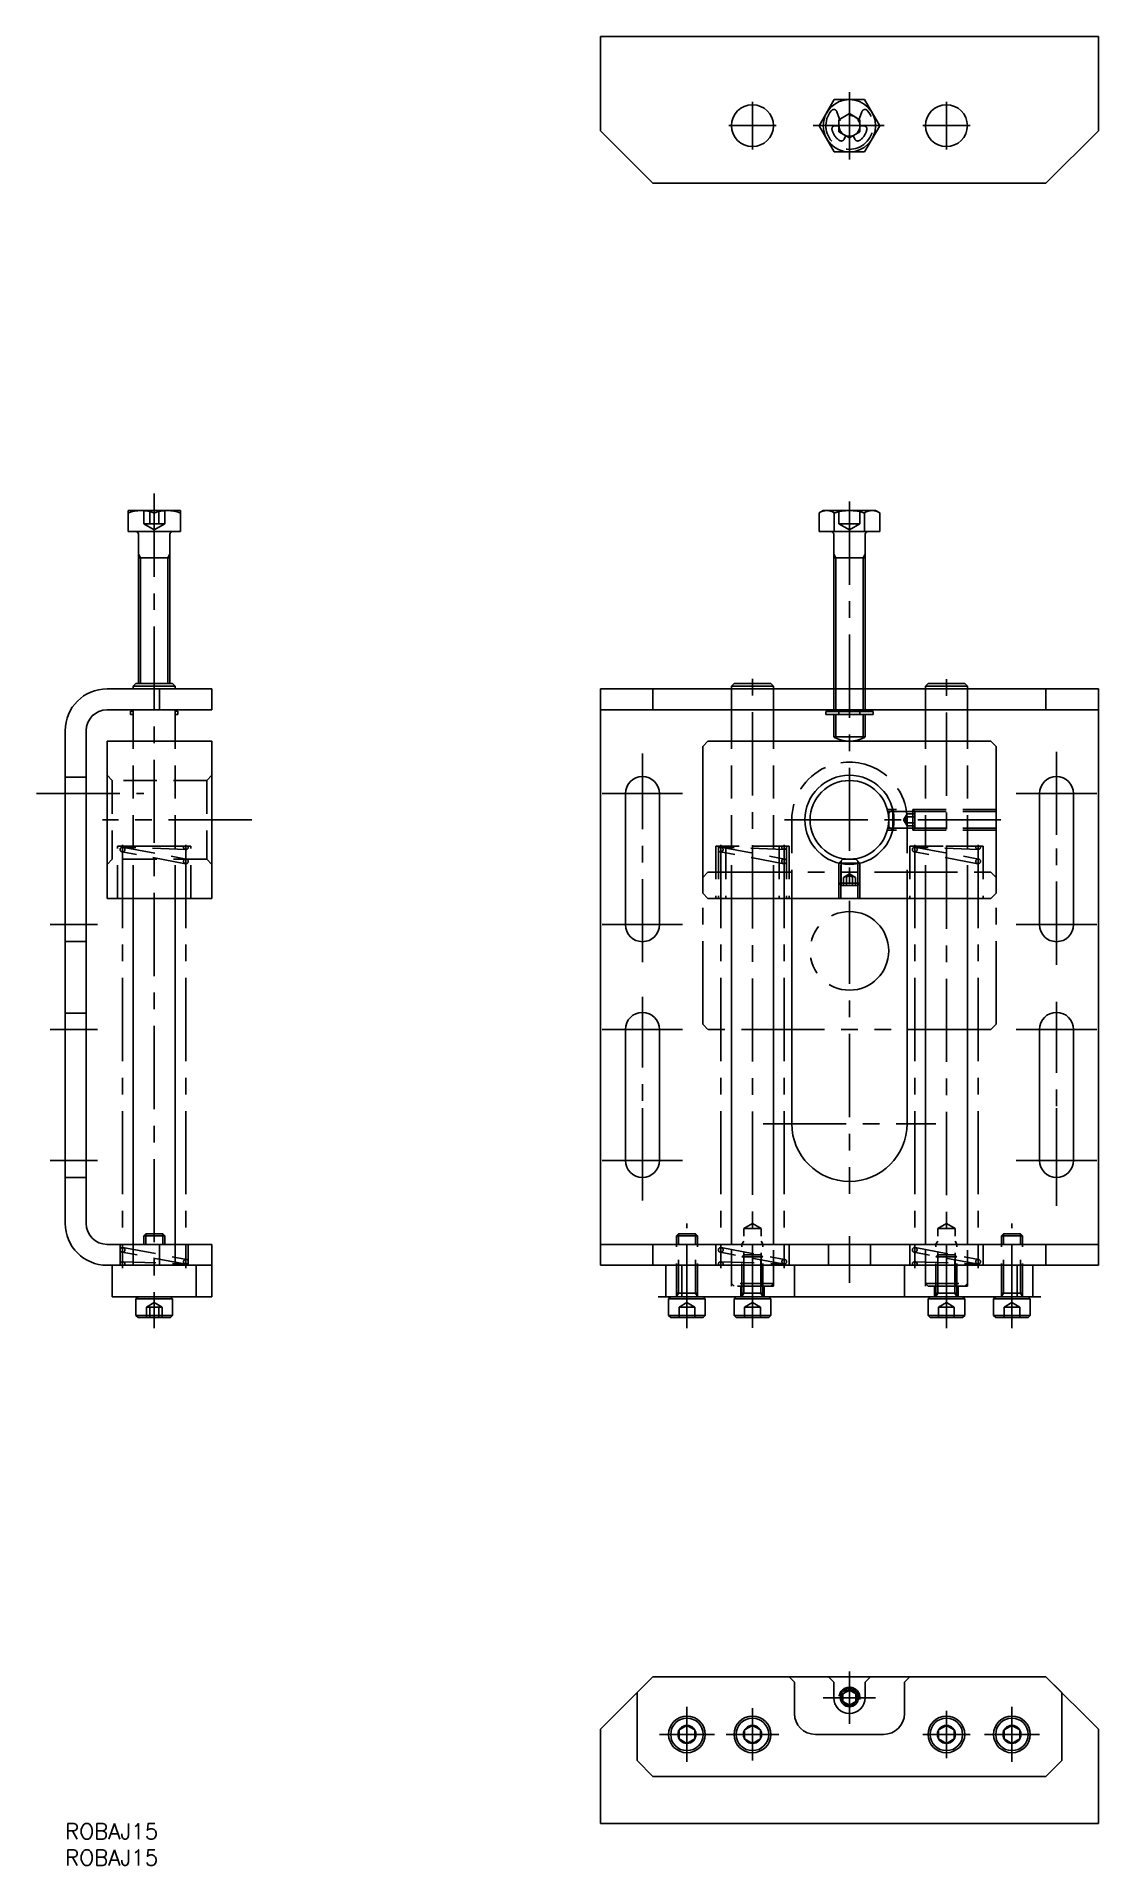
# Model space of a CAD drawing. Extents: x -5 to 197, y -8 to 341.
import ezdxf

# ---------------------------------------------------------------- set-up
doc = ezdxf.new("R2010")
doc.units = 0
doc.header["$LTSCALE"] = 0.5
for name, pattern in [('CENTER', [50.8, 31.75, -6.35, 6.35, -6.35]), ('DASHED', [19.05, 12.7, -6.35]), ('PHANTOM', [63.5, 31.75, -6.35, 6.35, -6.35, 6.35, -6.35])]:
    doc.linetypes.add(name, pattern=pattern)
for name, color, linetype in [('MSM_CENTER', 1, 'CENTER'), ('MSM_CONTINUOUS', 7, 'CONTINUOUS'), ('MSM_DASHED', 4, 'DASHED'), ('MSM_IMAGINARY', 6, 'PHANTOM'), ('MSM_NARROW', 5, 'CONTINUOUS'), ('MSM_PART_NUMBER', 7, 'CONTINUOUS')]:
    doc.layers.add(name, color=color, linetype=linetype)
doc.styles.get("Standard").update_dxf_attribs({"font": 'txt.shx', "height": 3, "bigfont": 'bigfont.shx'})

# ---------------------------------------------------------------- blocks, each defined once
blk = doc.blocks.new('*U4')
at = {"layer": 'MSM_PART_NUMBER'}
blk.add_text('ROBAJ15', height=3, dxfattribs=at).set_placement((0, -3))
blk = doc.blocks.new('*U5')
at = {"layer": 'MSM_PART_NUMBER'}
blk.add_text('ROBAJ15', height=3, dxfattribs=at).set_placement((0, -8))

msp = doc.modelspace()

# ---------------------------------------------------------------- linework, layer by layer
at = {"layer": 'MSM_CENTER'}
for p, q in [((131.13, 328.52), (131.13, 319.48)), ((149.63, 317.56), (149.63, 330.41)), ((168.13, 328.52), (168.13, 319.48)), ((135.65, 324), (126.61, 324)), ((142.73, 324), (156.23, 324)), ((172.65, 324), (163.61, 324)), ((17, 253.8), (17, 94.53)), ((149.63, 252.28), (149.63, 120.13)), ((131.13, 94.59), (131.13, 219.27)), ((168.13, 94.53), (168.13, 219.21)), ((110.13, 164.36), (110.13, 204.2)), ((110.13, 196.53), (110.13, 202.78)), ((189.13, 204.53), (189.13, 188.53)), ((189.13, 196.53), (189.13, 202.78)), ((-5.45, 196.53), (15, 196.53)), ((102.46, 196.53), (117.8, 196.53)), ((110.13, 196.53), (110.13, 190.28)), ((181.46, 196.53), (196.8, 196.53)), ((189.13, 196.53), (189.13, 190.28)), ((35.59, 191.53), (7.1, 191.53)), ((178.53, 191.53), (134.16, 191.53)), ((189.13, 163.86), (189.13, 189.2)), ((-2.85, 171.53), (6.17, 171.53)), ((102.46, 171.53), (117.8, 171.53)), ((181.46, 171.53), (196.8, 171.53)), ((110.13, 151.53), (110.13, 157.78)), ((110.13, 118.86), (110.13, 157.78)), ((189.13, 150.53), (189.13, 156.78)), ((189.13, 117.86), (189.13, 156.78)), ((6.17, 151.53), (-2.85, 151.53)), ((102.46, 151.53), (117.8, 151.53)), ((181.46, 151.53), (196.8, 151.53)), ((110.13, 136.53), (110.13, 130.28)), ((189.13, 136.53), (189.13, 130.28)), ((133.15, 133.53), (166.11, 133.53)), ((6.17, 126.53), (-2.85, 126.53)), ((102.46, 126.53), (117.8, 126.53)), ((181.46, 126.53), (196.8, 126.53)), ((118.63, 94.53), (118.63, 114.53)), ((149.63, 112.06), (149.63, 103.16)), ((180.63, 94.53), (180.63, 114.53)), ((22.5, 100.53), (11.5, 100.53)), ((124.13, 100.53), (113.13, 100.53)), ((136.63, 100.53), (125.63, 100.53)), ((173.63, 100.53), (162.63, 100.53)), ((186.13, 100.53), (175.13, 100.53)), ((149.63, 29), (149.63, 19)), ((118.63, 17), (118.63, 22.25)), ((118.63, 21.52), (118.63, 12.48)), ((131.13, 22), (131.13, 12)), ((131.13, 21.52), (131.13, 12.48)), ((144.63, 24), (154.63, 24)), ((168.13, 21.52), (168.13, 12.48)), ((180.63, 17), (180.63, 22.25)), ((180.63, 21.52), (180.63, 12.48)), ((118.63, 17), (113.38, 17)), ((123.15, 17), (114.11, 17)), ((118.63, 17), (118.63, 11.75)), ((118.63, 17), (123.88, 17)), ((136.13, 17), (126.13, 17)), ((135.65, 17), (126.61, 17)), ((172.65, 17), (163.61, 17)), ((180.63, 17), (175.38, 17)), ((185.15, 17), (176.11, 17)), ((180.63, 17), (180.63, 11.75)), ((180.63, 17), (185.88, 17))]:
    msp.add_line(p, q, dxfattribs=at)
at = {"layer": 'MSM_CENTER', "color": 1, "linetype": 'CENTER'}
for p, q in [((10.94, 186.76), (10.95, 106)), ((23.05, 186.76), (23.05, 106)), ((125.08, 186.76), (125.08, 105.99)), ((137.18, 186.76), (137.18, 105.99)), ((162.08, 186.76), (162.08, 105.99)), ((174.18, 186.76), (174.18, 105.99))]:
    msp.add_line(p, q, dxfattribs=at)
at = {"layer": 'MSM_CONTINUOUS'}
for p, q in [((102.13, 323), (102.13, 341)), ((102.13, 341), (197.13, 341)), ((197.13, 341), (197.13, 323)), ((102.13, 323), (112.13, 313)), ((187.13, 313), (197.13, 323)), ((112.13, 313), (187.13, 313)), ((12, 250.53), (22, 250.53)), ((12, 246.53), (12, 250.53)), ((17, 250.09), (17, 245.78)), ((22, 250.53), (22, 246.53)), ((144.63, 250.53), (143.86, 250.09)), ((143.86, 250.09), (143.86, 246.53)), ((144.63, 250.53), (154.63, 250.53)), ((146.74, 250.09), (146.74, 246.53)), ((152.52, 250.09), (152.52, 246.53)), ((154.63, 250.53), (155.4, 250.09)), ((155.4, 250.09), (155.4, 246.53)), ((12, 246.53), (22, 246.53)), ((13.99, 246.04), (13.99, 217.53)), ((19.99, 246.04), (19.99, 217.53)), ((143.86, 246.53), (155.4, 246.53)), ((146.63, 246.03), (146.63, 216.53)), ((152.63, 246.03), (152.63, 216.53)), ((13.99, 241.53), (19.99, 241.53)), ((146.63, 241.53), (152.63, 241.53)), ((8, 216.53), (28, 216.53)), ((13.5, 217.53), (13, 217.03)), ((13, 216.53), (13, 217.03)), ((21, 217.03), (13, 217.03)), ((20.5, 217.53), (13.5, 217.53)), ((17, 217.53), (17, 217.53)), ((18, 216.53), (18, 212.53)), ((18.75, 217.53), (18.75, 217.53)), ((21, 217.03), (20.5, 217.53)), ((21, 216.53), (21, 217.03)), ((28, 216.53), (28, 212.53)), ((102.13, 216.53), (102.13, 106.53)), ((197.13, 216.53), (102.13, 216.53)), ((112.13, 216.53), (112.13, 212.53)), ((127.63, 217.53), (127.13, 217.03)), ((127.13, 216.53), (127.13, 217.03)), ((135.13, 217.03), (127.13, 217.03)), ((134.63, 217.53), (127.63, 217.53)), ((131.13, 217.53), (131.13, 217.53)), ((132.88, 217.53), (132.88, 217.53)), ((135.13, 217.03), (134.63, 217.53)), ((135.13, 216.53), (135.13, 217.03)), ((164.13, 217.03), (164.63, 217.53)), ((164.13, 216.53), (164.13, 217.03)), ((164.13, 217.03), (172.13, 217.03)), ((164.63, 217.53), (171.63, 217.53)), ((166.38, 217.53), (166.38, 217.53)), ((168.13, 217.53), (168.13, 217.53)), ((171.63, 217.53), (172.13, 217.03)), ((172.13, 216.53), (172.13, 217.03)), ((187.13, 216.53), (187.13, 212.53)), ((197.13, 216.53), (197.13, 106.53)), ((8, 212.53), (28, 212.53)), ((12.49, 212.24), (12.49, 211.64)), ((12.49, 212.24), (13, 212.24)), ((12.49, 211.64), (13, 211.64)), ((13, 206.53), (13, 212.53)), ((21, 206.53), (21, 212.53)), ((21.49, 212.24), (21, 212.24)), ((21.49, 211.64), (21, 211.64)), ((21.49, 212.24), (21.49, 211.64)), ((197.13, 212.53), (102.13, 212.53)), ((127.13, 206.53), (127.13, 212.53)), ((135.13, 206.53), (135.13, 212.53)), ((145.13, 212.23), (145.13, 211.63)), ((145.13, 212.23), (154.13, 212.23)), ((145.13, 211.63), (154.13, 211.63)), ((146.63, 212.53), (146.63, 212.23)), ((146.63, 211.63), (146.63, 207.34)), ((152.63, 212.53), (152.63, 212.23)), ((152.63, 211.63), (152.63, 207.34)), ((154.13, 212.23), (154.13, 211.63)), ((164.13, 206.53), (164.13, 212.53)), ((172.13, 206.53), (172.13, 212.53)), ((0, 114.53), (0, 208.53)), ((4, 114.52), (4, 208.53)), ((8, 206.53), (8, 176.53)), ((28, 206.53), (8, 206.53)), ((28, 176.53), (28, 206.53)), ((121.63, 205.53), (122.63, 206.53)), ((122.63, 206.53), (176.63, 206.53)), ((146.63, 207.34), (152.63, 207.34)), ((177.63, 205.53), (176.63, 206.53)), ((121.63, 177.53), (121.63, 205.53)), ((177.63, 177.53), (177.63, 205.53)), ((106.88, 196.53), (106.88, 171.53)), ((113.38, 196.53), (113.38, 171.53)), ((185.88, 196.53), (185.88, 171.53)), ((192.38, 196.53), (192.38, 171.53)), ((28, 176.53), (8, 176.53)), ((13, 110.52), (13, 176.53)), ((21, 110.52), (21, 176.53)), ((122.63, 176.53), (121.63, 177.53)), ((176.63, 176.53), (122.63, 176.53)), ((127.13, 110.52), (127.13, 176.53)), ((135.13, 110.52), (135.13, 176.53)), ((138.63, 176.53), (138.63, 133.53)), ((160.63, 176.53), (160.63, 133.53)), ((164.13, 110.52), (164.13, 176.53)), ((172.13, 110.52), (172.13, 176.53)), ((177.63, 177.53), (176.63, 176.53)), ((106.88, 151.53), (106.88, 126.53)), ((113.38, 151.53), (113.38, 126.53)), ((185.88, 151.53), (185.88, 126.53)), ((192.38, 151.53), (192.38, 126.53)), ((15, 112.15), (15.38, 112.53)), ((15, 110.52), (15, 112.15)), ((19, 112.15), (15, 112.15)), ((18.62, 112.53), (15.38, 112.53)), ((18.62, 112.53), (19, 112.15)), ((19, 110.52), (19, 112.15)), ((116.63, 112.15), (117.01, 112.53)), ((116.63, 110.52), (116.63, 112.15)), ((120.63, 112.15), (116.63, 112.15)), ((120.25, 112.53), (117.01, 112.53)), ((120.25, 112.53), (120.63, 112.15)), ((120.63, 110.52), (120.63, 112.15)), ((179.01, 112.53), (178.63, 112.15)), ((178.63, 110.52), (178.63, 112.15)), ((178.63, 112.15), (182.63, 112.15)), ((179.01, 112.53), (182.25, 112.53)), ((182.63, 112.15), (182.25, 112.53)), ((182.63, 110.52), (182.63, 112.15)), ((8, 110.52), (28, 110.52)), ((18, 110.52), (18, 106.53)), ((28, 110.52), (28, 106.53)), ((197.13, 110.52), (102.13, 110.52)), ((112.13, 110.52), (112.13, 106.53)), ((145.63, 110.52), (145.63, 106.53)), ((153.63, 110.52), (153.63, 106.53)), ((187.13, 110.52), (187.13, 106.53)), ((8, 106.53), (28, 106.53)), ((9, 106.53), (9, 100.53)), ((25, 106.53), (25, 100.53)), ((28, 106.53), (28, 100.53)), ((197.13, 106.53), (102.13, 106.53)), ((114.63, 106.53), (184.63, 106.53)), ((114.63, 100.53), (114.63, 106.53)), ((117.63, 100.53), (117.63, 106.53)), ((139.13, 106.53), (139.13, 100.53)), ((160.13, 106.53), (160.13, 100.53)), ((181.64, 100.53), (181.64, 106.53)), ((184.64, 100.53), (184.64, 106.53)), ((9, 100.53), (28, 100.53)), ((13.9, 100.53), (13.5, 100.13)), ((13.5, 100.13), (20.5, 100.13)), ((13.5, 96.93), (13.5, 100.13)), ((20.5, 100.13), (20.1, 100.53)), ((20.5, 96.93), (20.5, 100.13)), ((184.64, 100.53), (114.63, 100.53)), ((115.53, 100.53), (115.13, 100.13)), ((115.13, 100.13), (122.13, 100.13)), ((115.13, 96.93), (115.13, 100.13)), ((122.13, 100.13), (121.73, 100.53)), ((122.13, 96.93), (122.13, 100.13)), ((128.03, 100.53), (127.63, 100.13)), ((127.63, 100.13), (134.63, 100.13)), ((127.63, 96.93), (127.63, 100.13)), ((134.63, 100.13), (134.23, 100.53)), ((134.63, 96.93), (134.63, 100.13)), ((165.03, 100.53), (164.63, 100.13)), ((164.63, 100.13), (171.63, 100.13)), ((164.63, 96.93), (164.63, 100.13)), ((171.63, 100.13), (171.23, 100.53)), ((171.63, 96.93), (171.63, 100.13)), ((177.53, 100.53), (177.13, 100.13)), ((177.13, 100.13), (184.13, 100.13)), ((177.13, 96.93), (177.13, 100.13)), ((184.13, 100.13), (183.73, 100.53)), ((184.13, 96.93), (184.13, 100.13)), ((13.5, 96.93), (20.5, 96.93)), ((13.9, 96.53), (13.5, 96.93)), ((13.9, 96.53), (20.1, 96.53)), ((20.5, 96.93), (20.1, 96.53)), ((115.13, 96.93), (122.13, 96.93)), ((115.53, 96.53), (115.13, 96.93)), ((115.53, 96.53), (121.73, 96.53)), ((122.13, 96.93), (121.73, 96.53)), ((127.63, 96.93), (134.63, 96.93)), ((128.03, 96.53), (127.63, 96.93)), ((128.03, 96.53), (134.23, 96.53)), ((134.63, 96.93), (134.23, 96.53)), ((164.63, 96.93), (171.63, 96.93)), ((165.03, 96.53), (164.63, 96.93)), ((165.03, 96.53), (171.23, 96.53)), ((171.63, 96.93), (171.23, 96.53)), ((177.13, 96.93), (184.13, 96.93)), ((177.53, 96.53), (177.13, 96.93)), ((177.53, 96.53), (183.73, 96.53)), ((184.13, 96.93), (183.73, 96.53)), ((112.13, 28), (102.13, 18)), ((109.13, 25), (112.13, 28)), ((112.13, 28), (187.13, 28)), ((138.13, 28), (112.13, 28)), ((139.13, 27), (138.13, 28)), ((146.63, 27), (145.63, 28)), ((152.63, 27), (153.63, 28)), ((160.13, 27), (161.13, 28)), ((187.13, 28), (197.13, 18)), ((190.13, 25), (187.13, 28)), ((109.13, 12), (109.13, 25)), ((139.13, 21), (139.13, 27)), ((146.63, 24), (146.63, 27)), ((149.63, 25.44), (148.38, 24.72)), ((148.38, 24.72), (148.38, 23.28)), ((150.88, 24.72), (149.63, 25.44)), ((150.88, 23.28), (150.88, 24.72)), ((152.63, 24), (152.63, 27)), ((160.13, 21), (160.13, 27)), ((190.13, 12), (190.13, 25)), ((148.38, 23.28), (149.63, 22.56)), ((149.63, 22.56), (150.88, 23.28)), ((102.13, 18), (102.13, 0)), ((118.63, 18.73), (117.13, 17.87)), ((117.13, 17.87), (117.13, 16.13)), ((120.13, 17.87), (118.63, 18.73)), ((120.13, 16.13), (120.13, 17.87)), ((131.13, 18.73), (129.63, 17.87)), ((129.63, 17.87), (129.63, 16.13)), ((132.63, 17.87), (131.13, 18.73)), ((132.63, 16.13), (132.63, 17.87)), ((168.13, 18.73), (166.63, 17.87)), ((166.63, 17.87), (166.63, 16.13)), ((169.63, 17.87), (168.13, 18.73)), ((169.63, 16.13), (169.63, 17.87)), ((180.63, 18.73), (179.13, 17.87)), ((179.13, 17.87), (179.13, 16.13)), ((182.13, 17.87), (180.63, 18.73)), ((182.13, 16.13), (182.13, 17.87)), ((197.13, 0), (197.13, 18)), ((117.13, 16.13), (118.63, 15.27)), ((118.63, 15.27), (120.13, 16.13)), ((129.63, 16.13), (131.13, 15.27)), ((131.13, 15.27), (132.63, 16.13)), ((143.13, 17), (156.13, 17)), ((166.63, 16.13), (168.13, 15.27)), ((168.13, 15.27), (169.63, 16.13)), ((179.13, 16.13), (180.63, 15.27)), ((180.63, 15.27), (182.13, 16.13)), ((112.13, 9), (109.13, 12)), ((187.13, 9), (190.13, 12)), ((187.13, 9), (112.13, 9)), ((102.13, 0), (197.13, 0))]:
    msp.add_line(p, q, dxfattribs=at)
at = {"layer": 'MSM_CONTINUOUS', "color": 7, "linetype": 'CONTINUOUS'}
for p, q in [((146.74, 328.98), (143.86, 323.98)), ((152.52, 328.98), (146.74, 328.98)), ((155.4, 323.98), (152.52, 328.98)), ((149.63, 326.29), (147.63, 325.14)), ((147.63, 325.14), (147.63, 322.83)), ((151.63, 325.14), (149.63, 326.29)), ((151.63, 322.83), (151.63, 325.14)), ((143.86, 323.98), (146.74, 318.98)), ((147.63, 322.83), (149.63, 321.68)), ((149.63, 321.68), (151.63, 322.83)), ((152.52, 318.98), (155.4, 323.98)), ((146.74, 318.98), (152.52, 318.98))]:
    msp.add_line(p, q, dxfattribs=at)
at = {"layer": 'MSM_CONTINUOUS'}
for centre, radius in [((149.63, 323.98), 5), ((131.13, 324), 4), ((168.13, 324), 4), ((149.63, 191.53), 8.5), ((149.63, 191.53), 7.5), ((149.63, 24), 1.73), ((149.63, 24), 1.44), ((118.63, 17), 3.5), ((118.63, 17), 3.1), ((118.63, 17), 1.73), ((131.13, 17), 3.5), ((131.13, 17), 3.1), ((131.13, 17), 1.73), ((168.13, 17), 3.5), ((168.13, 17), 3.1), ((168.13, 17), 1.73), ((180.63, 17), 3.5), ((180.63, 17), 3.1), ((180.63, 17), 1.73)]:
    msp.add_circle(centre, radius, dxfattribs=at)
for centre, radius, start, end in [((14.5, 243.31), 7.22, 69.7438, 110.2562), ((19.5, 243.31), 7.22, 69.7438, 110.2562), ((145.3, 247.98), 2.56, 55.6073, 124.3926), ((149.63, 240.98), 9.55, 72.412, 107.588), ((153.96, 247.98), 2.56, 55.6074, 124.3927), ((13.51, 246.05), 0.482, 358.8163, 90.9018), ((20.51, 246.01), 0.52, 90.893, 176.9219), ((146.13, 246.03), 0.5, 0, 90), ((153.13, 246.03), 0.5, 90, 180), ((8, 208.53), 8, 90, 180), ((8, 208.53), 4, 90, 180), ((149.63, 212.53), 6, 240, 300), ((110.13, 196.53), 3.25, 0, 180), ((189.13, 196.53), 3.25, 0, 180), ((110.13, 171.53), 3.25, 180, 0), ((110.13, 171.53), 3.25, 180, 0), ((189.13, 171.53), 3.25, 180, 0), ((189.13, 171.53), 3.25, 180, 0), ((110.13, 151.53), 3.25, 0, 180), ((189.13, 151.53), 3.25, 0, 180), ((149.63, 133.53), 11, 180, 0), ((110.13, 126.53), 3.25, 180, 0), ((110.13, 126.53), 3.25, 180, 0), ((189.13, 126.53), 3.25, 180, 0), ((189.13, 126.53), 3.25, 180, 0), ((8, 114.53), 8, 180, 270), ((8, 114.52), 4, 180, 270), ((143.13, 21), 4, 180, 270), ((149.63, 24), 3, 180, 360), ((156.13, 21), 4, 270, 0)]:
    msp.add_arc(centre, radius, start, end, dxfattribs=at)
at = {"layer": 'MSM_DASHED'}
for p, q in [((147.88, 324.95), (147.24, 326.67)), ((151.38, 324.95), (152.01, 326.67)), ((151.54, 325.38), (151.54, 325.38)), ((151.7, 325.81), (151.7, 325.81)), ((147.63, 323.98), (146.89, 323.98)), ((148.6, 321.41), (148.93, 322.11)), ((150.33, 322.11), (150.66, 321.41)), ((152.36, 323.98), (151.63, 323.98)), ((15, 250.53), (15, 248.03)), ((15, 248.03), (19, 248.03)), ((15, 248.03), (17, 246.88)), ((16.14, 248.03), (16.14, 250.53)), ((19, 248.03), (17, 246.88)), ((17.88, 248.03), (17.88, 250.53)), ((19, 250.53), (19, 248.03)), ((147.63, 250.53), (147.63, 248.03)), ((147.63, 248.03), (151.63, 248.03)), ((147.63, 248.03), (149.63, 246.88)), ((149.63, 250.53), (149.63, 248.03)), ((151.63, 248.03), (149.63, 246.88)), ((151.63, 250.53), (151.63, 248.03)), ((127.13, 212.53), (127.13, 216.53)), ((135.13, 212.53), (135.13, 216.53)), ((146.63, 216.53), (146.63, 212.53)), ((147.04, 216.53), (147.04, 212.53)), ((152.22, 216.53), (152.22, 212.53)), ((152.63, 216.53), (152.63, 212.53)), ((164.13, 212.53), (164.13, 216.53)), ((172.13, 212.53), (172.13, 216.53)), ((147.63, 211.63), (147.63, 212.23)), ((151.63, 211.63), (151.63, 212.23)), ((13, 176.53), (13, 206.53)), ((21, 176.53), (21, 206.53)), ((127.13, 176.53), (127.13, 206.53)), ((135.13, 176.53), (135.13, 206.53)), ((164.13, 176.53), (164.13, 206.53)), ((172.13, 176.53), (172.13, 206.53)), ((4, 199.66), (0, 199.66)), ((9, 199.03), (8, 200.03)), ((27, 199.03), (9, 199.03)), ((9, 199.03), (9, 184.03)), ((27, 199.03), (28, 200.03)), ((27, 199.03), (27, 184.03)), ((177.63, 193.53), (156.86, 193.53)), ((177.63, 193.15), (156.95, 193.15)), ((157.13, 192.78), (157.88, 193.53)), ((157.13, 190.28), (157.13, 192.78)), ((162.13, 193.13), (157.48, 193.13)), ((157.88, 189.53), (157.88, 193.53)), ((160.63, 192.69), (159.96, 191.53)), ((160.63, 192.69), (162.13, 192.69)), ((162.13, 192.11), (160.63, 192.11)), ((161.73, 189.53), (161.73, 193.53)), ((161.73, 193.53), (162.13, 193.13)), ((162.13, 189.93), (162.13, 193.13)), ((138.63, 191.53), (138.63, 176.53)), ((177.63, 189.53), (156.86, 189.53)), ((177.63, 189.91), (156.95, 189.91)), ((157.13, 190.28), (157.88, 189.53)), ((162.13, 189.93), (157.48, 189.93)), ((160.63, 190.38), (159.96, 191.53)), ((160.63, 191.53), (160.63, 176.53)), ((162.13, 190.95), (160.63, 190.95)), ((160.63, 190.38), (162.13, 190.38)), ((161.73, 189.53), (162.13, 189.93)), ((10, 176.53), (10, 186.53)), ((24, 186.53), (10, 186.53)), ((10.88, 186.31), (23.11, 184.05)), ((22.98, 183.16), (10.88, 185.41)), ((23.03, 185.86), (10.93, 186.31)), ((12, 186.53), (22, 186.53)), ((24, 176.53), (24, 186.53)), ((124.12, 186.53), (124.12, 176.53)), ((138.12, 186.53), (124.12, 186.53)), ((124.63, 186.53), (124.63, 176.53)), ((137.56, 186.53), (124.68, 186.53)), ((125, 186.31), (137.23, 184.05)), ((137.1, 183.16), (125, 185.41)), ((137.15, 185.86), (125.05, 186.31)), ((126.03, 186.53), (126.03, 176.53)), ((136.23, 186.53), (136.23, 176.53)), ((137.63, 186.53), (137.63, 176.53)), ((138.12, 186.53), (138.12, 176.53)), ((161.14, 186.53), (161.14, 176.53)), ((161.14, 186.53), (175.14, 186.53)), ((174.58, 186.53), (161.7, 186.53)), ((162.03, 186.31), (174.26, 184.05)), ((174.13, 183.16), (162.03, 185.41)), ((174.18, 185.86), (162.08, 186.31)), ((175.14, 186.53), (175.14, 176.53)), ((9, 184.03), (8, 183.03)), ((27, 184.03), (9, 184.03)), ((27, 184.03), (28, 183.03)), ((147.63, 176.53), (147.63, 184.3)), ((147.63, 176.53), (147.63, 184.3)), ((148.38, 184.03), (147.63, 183.28)), ((148.38, 184.03), (147.63, 183.28)), ((147.63, 179.43), (147.63, 183.28)), ((151.63, 183.28), (147.63, 183.28)), ((151.63, 183.28), (147.63, 183.28)), ((148.01, 176.53), (148.01, 184.21)), ((148.01, 176.53), (148.01, 184.21)), ((150.88, 184.03), (148.38, 184.03)), ((150.88, 184.03), (148.38, 184.03)), ((150.88, 184.03), (151.63, 183.28)), ((150.88, 184.03), (151.63, 183.28)), ((151.25, 176.53), (151.25, 184.21)), ((151.25, 176.53), (151.25, 184.21)), ((151.63, 176.53), (151.63, 184.3)), ((151.63, 176.53), (151.63, 184.3)), ((151.63, 179.43), (151.63, 183.28)), ((151.63, 179.43), (147.63, 179.43)), ((147.63, 179.43), (148.03, 179.03)), ((151.63, 179.43), (147.63, 179.43)), ((147.63, 179.43), (148.03, 179.03)), ((151.23, 179.03), (148.03, 179.03)), ((151.23, 179.03), (148.03, 179.03)), ((148.48, 180.53), (149.63, 181.2)), ((148.48, 180.53), (149.63, 181.2)), ((148.48, 180.53), (148.48, 179.03)), ((148.48, 180.53), (148.48, 179.03)), ((149.05, 179.03), (149.05, 180.53)), ((149.05, 179.03), (149.05, 180.53)), ((150.78, 180.53), (149.63, 181.2)), ((150.78, 180.53), (149.63, 181.2)), ((150.21, 179.03), (150.21, 180.53)), ((150.21, 179.03), (150.21, 180.53)), ((150.78, 180.53), (150.78, 179.03)), ((150.78, 180.53), (150.78, 179.03)), ((151.63, 179.43), (151.23, 179.03)), ((151.63, 179.43), (151.23, 179.03)), ((4, 168.32), (0, 168.32)), ((4, 154.66), (0, 154.66)), ((4, 123.28), (0, 123.28)), ((129.48, 113.53), (131.13, 114.48)), ((129.48, 102.53), (129.48, 113.53)), ((129.48, 113.53), (132.78, 113.53)), ((132.78, 113.53), (131.13, 114.48)), ((132.78, 102.53), (132.78, 113.53)), ((166.48, 113.53), (168.13, 114.48)), ((166.48, 102.53), (166.48, 113.53)), ((169.78, 113.53), (166.48, 113.53)), ((169.78, 113.53), (168.13, 114.48)), ((169.78, 102.53), (169.78, 113.53)), ((10.5, 110.52), (10.5, 106.52)), ((23.11, 106.76), (10.88, 109.02)), ((11.02, 109.91), (23.12, 107.66)), ((13, 106.53), (13, 110.52)), ((21, 106.53), (21, 110.52)), ((23.5, 110.52), (23.5, 106.52)), ((116.63, 100.53), (116.63, 110.52)), ((117.01, 101.23), (117.01, 110.52)), ((120.25, 101.23), (120.25, 110.52)), ((120.63, 100.53), (120.63, 110.52)), ((124.13, 110.52), (124.13, 106.53)), ((137.25, 106.75), (125.01, 109.01)), ((125.15, 109.9), (137.25, 107.65)), ((127.13, 103.03), (127.13, 110.52)), ((129.13, 110.53), (129.48, 111.14)), ((129.13, 100.53), (129.13, 110.52)), ((129.51, 108.53), (129.13, 108.15)), ((129.51, 101.23), (129.51, 108.53)), ((129.51, 108.53), (132.75, 108.53)), ((132.75, 101.23), (132.75, 108.53)), ((133.13, 108.15), (132.75, 108.53)), ((133.13, 110.53), (132.78, 111.14)), ((133.13, 100.53), (133.13, 110.53)), ((135.13, 103.03), (135.13, 110.52)), ((138.13, 110.52), (138.13, 106.53)), ((161.13, 110.52), (161.13, 106.53)), ((174.25, 106.75), (162.01, 109.01)), ((162.15, 109.9), (174.25, 107.65)), ((164.13, 103.03), (164.13, 110.52)), ((166.13, 110.53), (166.48, 111.14)), ((166.13, 100.53), (166.13, 110.52)), ((166.51, 108.53), (166.13, 108.15)), ((166.51, 101.23), (166.51, 108.53)), ((166.51, 108.53), (169.75, 108.53)), ((169.75, 101.23), (169.75, 108.53)), ((170.13, 108.15), (169.75, 108.53)), ((170.13, 110.53), (169.78, 111.14)), ((170.13, 100.53), (170.13, 110.52)), ((172.13, 103.03), (172.13, 110.52)), ((175.13, 110.52), (175.13, 106.53)), ((178.63, 100.53), (178.63, 110.52)), ((179.01, 101.23), (179.01, 110.52)), ((182.25, 101.23), (182.25, 110.52)), ((182.63, 100.53), (182.63, 110.52)), ((10.96, 107.21), (23.06, 106.76)), ((125.09, 107.21), (137.19, 106.76)), ((127.13, 106.53), (127.13, 102.53)), ((129.13, 108.15), (133.13, 108.15)), ((135.13, 106.53), (135.13, 102.53)), ((162.09, 107.21), (174.19, 106.76)), ((164.13, 106.53), (164.13, 102.53)), ((166.13, 108.15), (170.13, 108.15)), ((172.13, 106.53), (172.13, 102.53)), ((120.63, 101.23), (116.63, 101.23)), ((117.01, 101.23), (116.63, 100.58)), ((120.25, 101.23), (120.63, 100.58)), ((135.13, 103.03), (127.13, 103.03)), ((127.63, 102.53), (127.13, 103.03)), ((135.13, 102.53), (127.13, 102.53)), ((134.63, 102.53), (127.63, 102.53)), ((128.88, 100.53), (128.88, 102.53)), ((129.13, 101.23), (133.13, 101.23)), ((129.51, 101.23), (129.13, 100.58)), ((132.75, 101.23), (133.13, 100.58)), ((133.38, 100.53), (133.38, 102.53)), ((135.13, 103.03), (134.63, 102.53)), ((164.13, 103.03), (172.13, 103.03)), ((164.13, 103.03), (164.63, 102.53)), ((172.13, 102.53), (164.13, 102.53)), ((164.63, 102.53), (171.63, 102.53)), ((165.88, 100.53), (165.88, 102.53)), ((166.13, 101.23), (170.13, 101.23)), ((166.51, 101.23), (166.13, 100.58)), ((169.75, 101.23), (170.13, 100.58)), ((170.38, 100.53), (170.38, 102.53)), ((171.63, 102.53), (172.13, 103.03)), ((178.63, 101.23), (182.63, 101.23)), ((179.01, 101.23), (178.63, 100.58)), ((182.25, 101.23), (182.63, 100.58)), ((15.5, 98.53), (17, 99.4)), ((15.5, 96.53), (15.5, 98.53)), ((18.5, 98.53), (15.5, 98.53)), ((16.13, 96.53), (16.13, 98.53)), ((18.5, 98.53), (17, 99.4)), ((17.87, 96.53), (17.87, 98.53)), ((18.5, 96.53), (18.5, 98.53)), ((117.13, 98.53), (118.63, 99.4)), ((117.13, 96.53), (117.13, 98.53)), ((120.13, 98.53), (117.13, 98.53)), ((120.13, 98.53), (118.63, 99.4)), ((118.63, 96.53), (118.63, 98.53)), ((120.13, 96.53), (120.13, 98.53)), ((129.63, 98.53), (131.13, 99.4)), ((129.63, 96.53), (129.63, 98.53)), ((132.63, 98.53), (129.63, 98.53)), ((132.63, 98.53), (131.13, 99.4)), ((131.13, 96.53), (131.13, 98.53)), ((132.63, 96.53), (132.63, 98.53)), ((166.63, 98.53), (168.13, 99.4)), ((166.63, 96.53), (166.63, 98.53)), ((169.63, 98.53), (166.63, 98.53)), ((169.63, 98.53), (168.13, 99.4)), ((168.13, 96.53), (168.13, 98.53)), ((169.63, 96.53), (169.63, 98.53)), ((179.13, 98.53), (180.63, 99.4)), ((179.13, 96.53), (179.13, 98.53)), ((182.13, 98.53), (179.13, 98.53)), ((182.13, 98.53), (180.63, 99.4)), ((180.63, 96.53), (180.63, 98.53)), ((182.13, 96.53), (182.13, 98.53))]:
    msp.add_line(p, q, dxfattribs=at)
at = {"layer": 'MSM_DASHED', "color": 4}
for p, q in [((148.03, 179.03), (148.03, 183.68)), ((148.03, 179.03), (148.03, 183.68)), ((151.23, 179.03), (151.23, 183.68)), ((151.23, 179.03), (151.23, 183.68))]:
    msp.add_line(p, q, dxfattribs=at)
at = {"layer": 'MSM_DASHED'}
for centre, radius in [((149.63, 323.98), 2), ((10.94, 185.86), 0.45), ((125.07, 185.86), 0.45), ((162.09, 185.86), 0.45), ((23.04, 183.61), 0.45), ((137.17, 183.61), 0.45), ((174.19, 183.61), 0.45), ((10.95, 109.46), 0.45), ((125.08, 109.46), 0.45), ((162.08, 109.46), 0.45), ((23.05, 107.21), 0.45), ((137.18, 107.21), 0.45), ((174.18, 107.21), 0.45)]:
    msp.add_circle(centre, radius, dxfattribs=at)
for centre, radius, start, end in [((149.63, 323.98), 4.5, 140.3555, 39.6445), ((146.65, 326.45), 0.632, 20.2788, 140.3555), ((152.61, 326.45), 0.632, 39.6445, 159.7212), ((146.89, 323.38), 0.6, 90, 192.3736), ((149.63, 323.98), 3.4, 192.3736, 235.8148), ((148.06, 321.67), 0.6, 235.8148, 334.6799), ((151.2, 321.67), 0.6, 205.3201, 304.1852), ((149.63, 323.98), 3.4, 304.1852, 347.6264), ((152.36, 323.38), 0.6, 347.6264, 90), ((149.63, 191.53), 11, 65.38, 114.62), ((149.63, 191.53), 11, 114.62, 180), ((149.63, 191.53), 11, 0, 65.38), ((161.09, 191.53), 0.736, 128.3279, 231.6721), ((161.09, 192.69), 0.736, 207.5152, 231.6721), ((161.09, 190.38), 0.736, 128.3279, 152.4848), ((10.94, 186.76), 0.45, 210, 330), ((23.04, 186.31), 0.45, 150, 30), ((125.07, 186.76), 0.45, 210, 330), ((137.17, 186.31), 0.45, 150, 30), ((162.09, 186.76), 0.45, 210, 330), ((174.19, 186.31), 0.45, 150, 30), ((148.48, 180.08), 0.736, 38.3279, 62.4848), ((148.48, 180.08), 0.736, 38.3279, 62.4848), ((149.63, 180.08), 0.736, 38.3279, 141.6721), ((149.63, 180.08), 0.736, 38.3279, 141.6721), ((150.78, 180.08), 0.736, 117.5152, 141.6721), ((150.78, 180.08), 0.736, 117.5152, 141.6721), ((10.95, 106.76), 0.45, 330, 210), ((23.05, 106.31), 0.45, 30, 150), ((125.08, 106.76), 0.45, 330, 210), ((137.18, 106.31), 0.45, 30, 150), ((162.08, 106.76), 0.45, 330, 210), ((174.18, 106.31), 0.45, 30, 150), ((149.63, 24), 2, 350, 260)]:
    msp.add_arc(centre, radius, start, end, dxfattribs=at)
at = {"layer": 'MSM_IMAGINARY'}
for p, q in [((121.63, 180.53), (122.63, 181.53)), ((122.63, 181.53), (176.63, 181.53)), ((177.63, 180.53), (176.63, 181.53)), ((121.63, 152.53), (121.63, 180.53)), ((177.63, 152.53), (177.63, 180.53)), ((122.63, 151.53), (121.63, 152.53)), ((176.63, 151.53), (122.63, 151.53)), ((176.63, 151.53), (122.63, 151.53)), ((177.63, 152.53), (176.63, 151.53))]:
    msp.add_line(p, q, dxfattribs=at)
msp.add_circle((149.63, 166.53), 7.5, dxfattribs=at)
at = {"layer": 'MSM_NARROW'}
for p, q in [((13.99, 242.24), (14.4, 241.54)), ((14.4, 241.54), (14.4, 217.53)), ((19.99, 242.24), (19.58, 241.54)), ((19.58, 241.54), (19.58, 217.53)), ((146.63, 242.24), (147.04, 241.53)), ((147.04, 241.53), (147.04, 216.53)), ((152.63, 242.24), (152.22, 241.53)), ((152.22, 241.53), (152.22, 216.53)), ((147.04, 212.53), (147.04, 212.23)), ((147.04, 211.63), (147.04, 207.12)), ((152.22, 212.53), (152.22, 212.23)), ((152.22, 211.63), (152.22, 207.12)), ((15.38, 110.52), (15.38, 112.53)), ((18.62, 110.52), (18.62, 112.53)), ((117.01, 110.52), (117.01, 112.53)), ((120.25, 110.52), (120.25, 112.53)), ((179.01, 110.52), (179.01, 112.53)), ((182.25, 110.52), (182.25, 112.53))]:
    msp.add_line(p, q, dxfattribs=at)

# ---------------------------------------------------------------- block references
at = {"layer": 'MSM_CONTINUOUS'}
for name in ['*U4', '*U5']:
    msp.add_blockref(name, (0, 0), dxfattribs=at)

doc.saveas('drawing.dxf')
